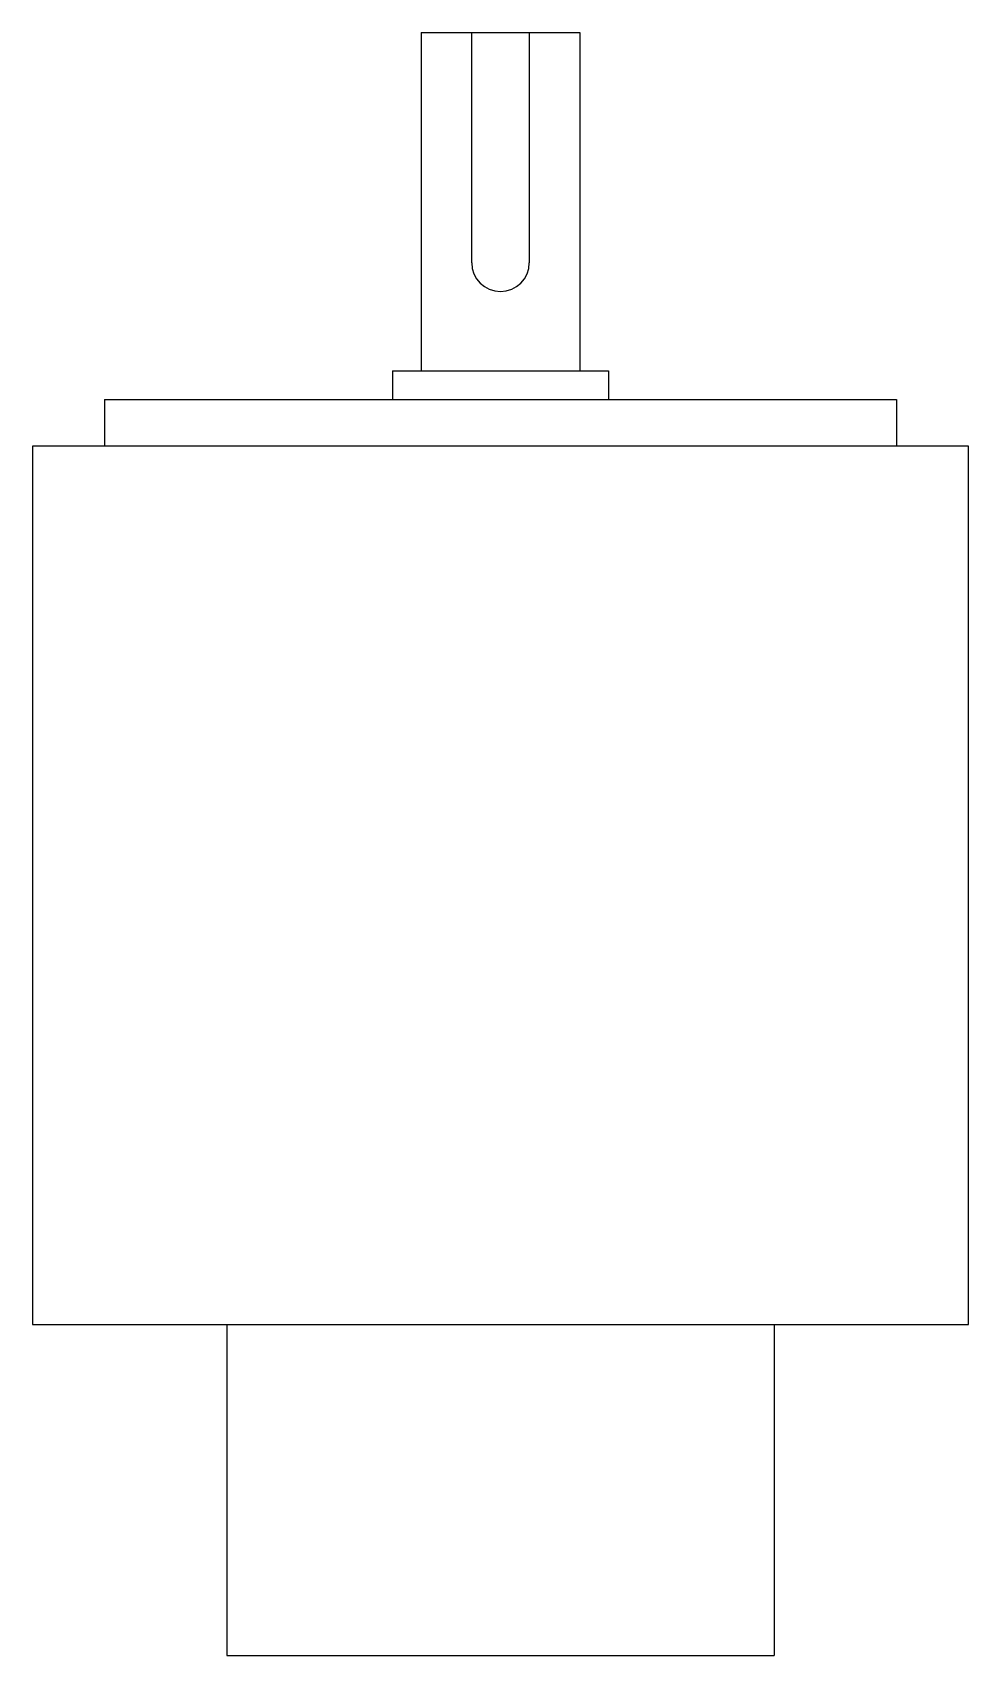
# Model space of a CAD drawing. Header units: centimetres. Extents: x 6534 to 31506, y 42826 to 109107.
# Drawn here: x 13981.2 to 14111.2, y 48997.7 to 49223.2 of the extents above; entities that cross this region are included whole.
import ezdxf

# ---------------------------------------------------------------- set-up
doc = ezdxf.new("R2010")
doc.units = ezdxf.units.CM
doc.header["$LTSCALE"] = 0.5

msp = doc.modelspace()

# ---------------------------------------------------------------- linework, layer by layer
for p, q in [((14035.183, 49223.185), (14057.183, 49223.185)), ((14035.183, 49223.185), (14035.183, 49176.185)), ((14042.183, 49191.185), (14042.183, 49223.185)), ((14046.183, 49223.185), (14050.183, 49223.185)), ((14050.183, 49223.185), (14050.183, 49191.185)), ((14057.183, 49223.185), (14057.183, 49176.185)), ((14031.183, 49176.185), (14031.183, 49172.185)), ((14031.183, 49176.185), (14061.183, 49176.185)), ((14061.183, 49176.185), (14061.183, 49172.185)), ((13991.183, 49172.185), (14101.183, 49172.185)), ((13991.183, 49172.185), (13991.183, 49165.685)), ((14035.183, 49172.185), (14057.183, 49172.185)), ((14101.183, 49172.185), (14101.183, 49165.685)), ((13981.183, 49165.685), (13981.183, 49043.685)), ((14111.183, 49165.685), (13981.183, 49165.685)), ((14111.183, 49043.685), (14111.183, 49165.685)), ((13981.183, 49043.685), (14111.183, 49043.685)), ((14008.183, 49043.685), (14008.183, 48997.685)), ((14084.183, 49043.685), (14084.183, 48997.685)), ((14008.183, 48997.685), (14084.183, 48997.685))]:
    msp.add_line(p, q)
msp.add_arc((14046.183, 49191.185), 4, 180, 0)

doc.saveas('drawing.dxf')
